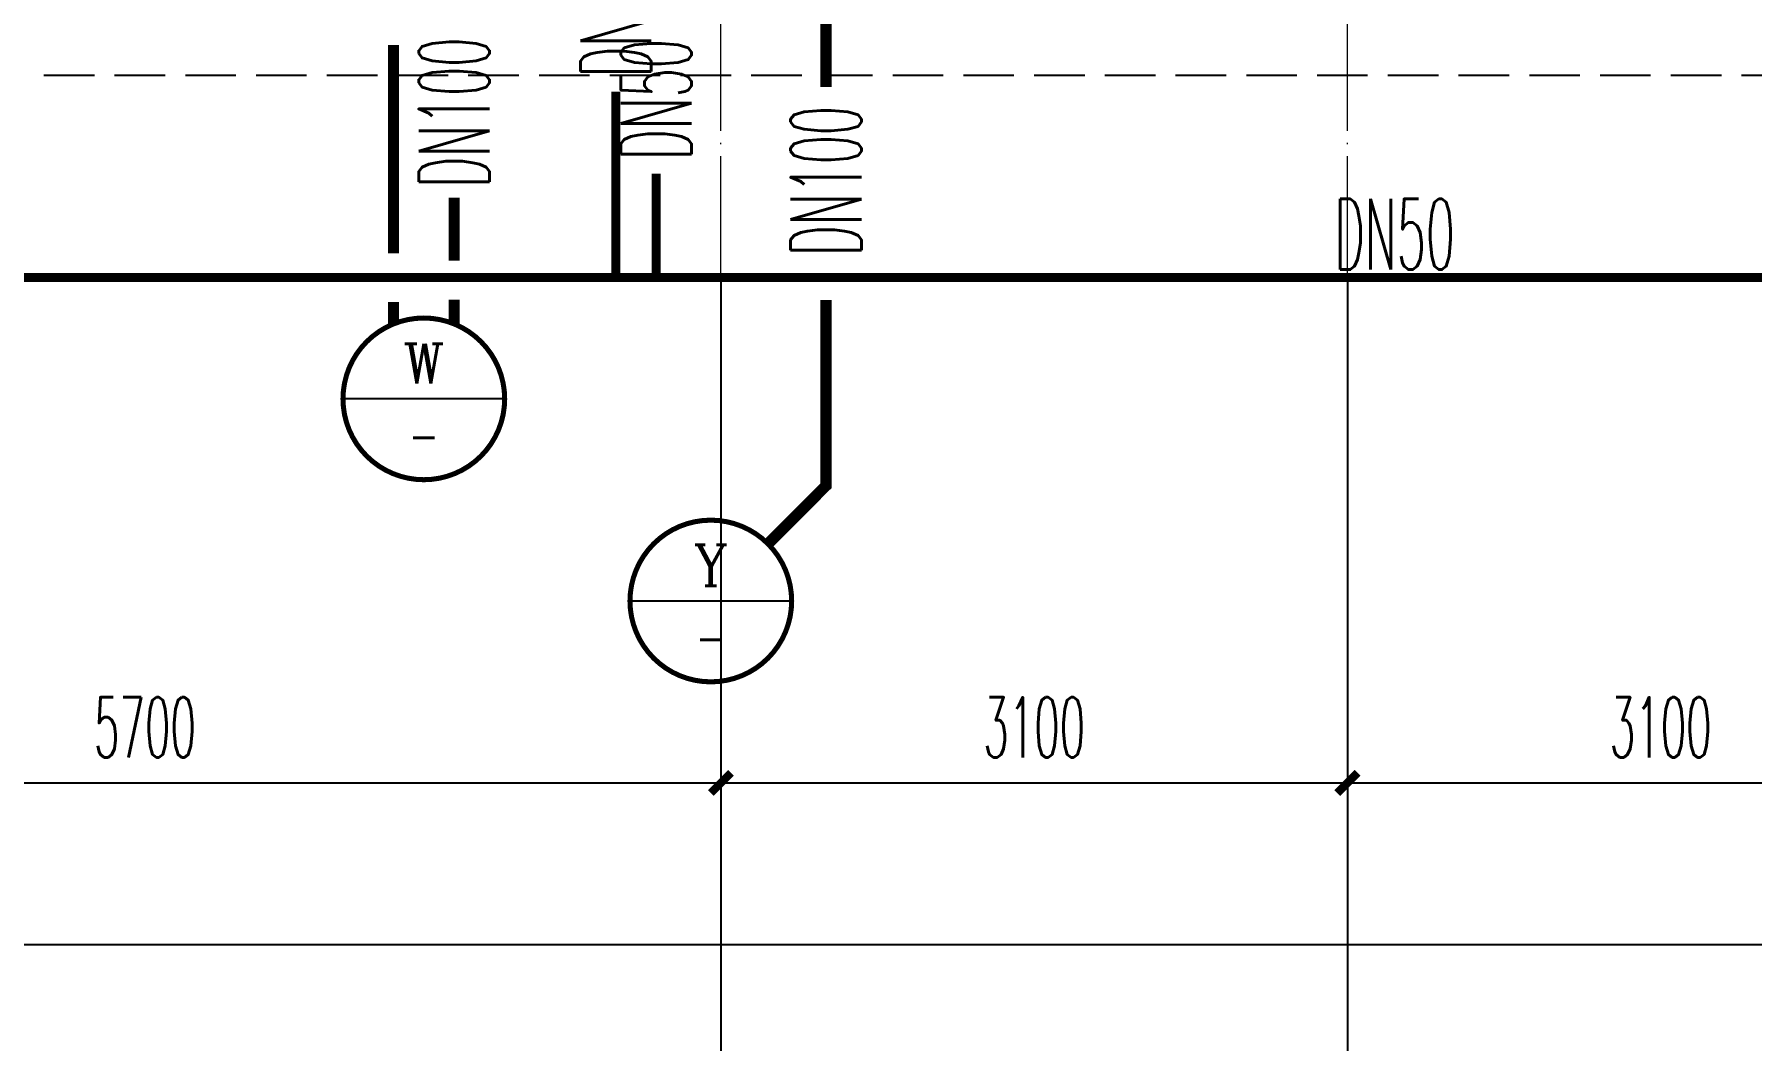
# Model space of a CAD drawing. Extents: x 27938 to 1042331, y -235042 to 1535213.
# Drawn here: x 688119 to 696617, y 667882 to 672861 of the extents above; entities that cross this region are included whole.
import ezdxf
from ezdxf.enums import TextEntityAlignment as Align

# ---------------------------------------------------------------- set-up
doc = ezdxf.new("R2010")
doc.units = 0
doc.header["$LTSCALE"] = 1000
doc.header["$MEASUREMENT"] = 0
doc.linetypes.add('DASH', pattern=[0.35, 0.25, -0.1])
doc.linetypes.add('DOTE', pattern=[2.42, 2, -0.2, 0.02, -0.2])
for name, color, linetype in [('AXIS', 3, 'Continuous'), ('DIM_雨水', 3, 'Continuous'), ('PIPE-凝结', 150, 'N'), ('PIPE-污水', 2, 'W'), ('PIPE-雨水', 4, 'Y'), ('TEXT_凝结', 7, 'Continuous'), ('TEXT_污水', 7, 'Continuous'), ('TEXT_雨水', 7, 'Continuous'), ('卫生间', 6, 'Continuous')]:
    doc.layers.add(name, color=color, linetype=linetype)
doc.layers.add('DOTE', color=19, linetype='DOTE', lineweight=9)
doc.styles.add('_TCH_DIM_T3', font='SIMPLEX.shx', dxfattribs={"width": 0.494118, "bigfont": 'GBCBIG.shx'})
doc.styles.add('_TWT_CIRCLE', font='COMPLEX', dxfattribs={"width": 1.1, "height": 3.5, "bigfont": 'HZTXT'})
doc.styles.add('_TWT_PIPEDN', font='SIMPLEX.shx', dxfattribs={"width": 0.6, "oblique": 10, "height": 3, "bigfont": 'HZTXT.shx'})
doc.styles.get("Standard").update_dxf_attribs({"font": 'gbenor.shx', "bigfont": 'gbcbig.shx'})
doc.linetypes.add('N', pattern='A,3,-0.2,["N",Standard,S=0.25,R=0,X=-0.1,Y=-0.115],-0.2', length=3.4)
doc.linetypes.add('W', pattern='A,3,-0.2,["W",Standard,S=0.25,R=0,X=-0.1,Y=-0.115],-0.2', length=3.4)
doc.linetypes.add('Y', pattern='A,3,-0.2,["Y",Standard,S=0.25,R=0,X=-0.1,Y=-0.115],-0.2', length=3.4)
doc.dimstyles.new('_TCH_ARCH&&100', dxfattribs={"dimtxt": 297.5, "dimasz": 100, "dimexe": 250, "dimexo": 300, "dimgap": 126.25, "dimtad": 1, "dimdec": 0, "dimzin": 0, "dimdsep": 46, "dimtxsty": '_TCH_DIM_T3', "dimblk": 'ARCHTICK', "dimcen": 0.09, "dimclrt": 4, "dimazin": 2, "dimtfac": 1, "dimtdec": 0, "dimtix": 1, "dimtmove": 2, "dimatfit": 3, "dimfxl": 1, "dimtolj": 1, "dimtzin": 0, "dimarcsym": 0})

# ---------------------------------------------------------------- blocks, each defined once
blk = doc.blocks.new('HFTHFFGHFH')
at = {"layer": 'DOTE', "linetype": 'DOTE', "ltscale": 0.3}
for p, q in [((545416.6, 594448.8), (545416.6, 612948.8)), ((548516.6, 594448.8), (548516.6, 600248.8))]:
    blk.add_line(p, q, dxfattribs=at)
blk = doc.blocks.new('BFBTCSD')
at = {"layer": '卫生间', "color": 159, "linetype": 'DASH', "true_color": 0x22346e}
blk.add_lwpolyline([(706816.6, 673857.2), (705216.6, 673857.2), (705216.6, 672657.2), (684016.6, 672657.2), (684016.6, 673857.2), (681416.6, 673857.2), (681416.6, 683557.2), (683216.6, 683557.2), (683216.6, 684557.2), (689716.6, 684557.2), (689716.6, 689157.2), (691416.8, 689157.2)], dxfattribs=at)
blk = doc.blocks.new('_ArchTick')
at = {"color": 0, "linetype": 'ByBlock', "const_width": 0.4}
blk.add_lwpolyline([(-0.5, -0.5), (0.5, 0.5)], dxfattribs=at)
blk = doc.blocks.new('*D903')
at = {"layer": 'AXIS', "color": 0, "lineweight": -2}
for p, q in [((685816.6, 671357.2), (685816.6, 668907.2)), ((691516.6, 671357.2), (691516.6, 668907.2)), ((685816.6, 669157.2), (691516.6, 669157.2))]:
    blk.add_line(p, q, dxfattribs=at)
at = {"layer": 'Defpoints', "color": 0}
for p in [(685816.6, 671657.2), (691516.6, 671657.2), (691516.6, 669157.2)]:
    blk.add_point(p, dxfattribs=at)
at = {"layer": 'AXIS', "color": 0, "lineweight": -2, "xscale": 100, "yscale": 100, "zscale": 100, "rotation": 180}
blk.add_blockref('_ArchTick', (685816.6, 669157.2), dxfattribs=at)
at = {"layer": 'AXIS', "color": 0, "lineweight": -2, "xscale": 100, "yscale": 100, "zscale": 100}
blk.add_blockref('_ArchTick', (691516.6, 669157.2), dxfattribs=at)
at = {"layer": 'AXIS', "color": 4, "insert": (688666.6, 669432.2), "char_height": 297.5, "attachment_point": 5, "style": '_TCH_DIM_T3'}
blk.add_mtext('\\A1;5700', dxfattribs=at)
blk = doc.blocks.new('*D904')
at = {"layer": 'AXIS', "color": 0, "lineweight": -2}
for p, q in [((691516.6, 671357.2), (691516.6, 668907.2)), ((694616.6, 671357.2), (694616.6, 668907.2)), ((691516.6, 669157.2), (694616.6, 669157.2))]:
    blk.add_line(p, q, dxfattribs=at)
at = {"layer": 'Defpoints', "color": 0}
for p in [(691516.6, 671657.2), (694616.6, 671657.2), (694616.6, 669157.2)]:
    blk.add_point(p, dxfattribs=at)
at = {"layer": 'AXIS', "color": 0, "lineweight": -2, "xscale": 100, "yscale": 100, "zscale": 100, "rotation": 180}
blk.add_blockref('_ArchTick', (691516.6, 669157.2), dxfattribs=at)
at = {"layer": 'AXIS', "color": 0, "lineweight": -2, "xscale": 100, "yscale": 100, "zscale": 100}
blk.add_blockref('_ArchTick', (694616.6, 669157.2), dxfattribs=at)
at = {"layer": 'AXIS', "color": 4, "insert": (693066.6, 669432.2), "char_height": 297.5, "attachment_point": 5, "style": '_TCH_DIM_T3'}
blk.add_mtext('\\A1;3100', dxfattribs=at)
blk = doc.blocks.new('*D905')
at = {"layer": 'AXIS', "color": 0, "lineweight": -2}
for p, q in [((694616.6, 671357.2), (694616.6, 668907.2)), ((697716.6, 671357.2), (697716.6, 668907.2)), ((694616.6, 669157.2), (697716.6, 669157.2))]:
    blk.add_line(p, q, dxfattribs=at)
at = {"layer": 'Defpoints', "color": 0}
for p in [(694616.6, 671657.2), (697716.6, 671657.2), (697716.6, 669157.2)]:
    blk.add_point(p, dxfattribs=at)
at = {"layer": 'AXIS', "color": 0, "lineweight": -2, "xscale": 100, "yscale": 100, "zscale": 100, "rotation": 180}
blk.add_blockref('_ArchTick', (694616.6, 669157.2), dxfattribs=at)
at = {"layer": 'AXIS', "color": 0, "lineweight": -2, "xscale": 100, "yscale": 100, "zscale": 100}
blk.add_blockref('_ArchTick', (697716.6, 669157.2), dxfattribs=at)
at = {"layer": 'AXIS', "color": 4, "insert": (696166.6, 669432.2), "char_height": 297.5, "attachment_point": 5, "style": '_TCH_DIM_T3'}
blk.add_mtext('\\A1;3100', dxfattribs=at)
blk = doc.blocks.new('*D908')
at = {"layer": 'AXIS', "color": 0, "lineweight": -2}
for p, q in [((682316.6, 671357.2), (682316.6, 668107.2)), ((731316.6, 671357.2), (731316.6, 668107.2)), ((682316.6, 668357.2), (731316.6, 668357.2))]:
    blk.add_line(p, q, dxfattribs=at)
at = {"layer": 'Defpoints', "color": 0}
for p in [(682316.6, 671657.2), (731316.6, 671657.2), (731316.6, 668357.2)]:
    blk.add_point(p, dxfattribs=at)
at = {"layer": 'AXIS', "color": 0, "lineweight": -2, "xscale": 100, "yscale": 100, "zscale": 100, "rotation": 180}
blk.add_blockref('_ArchTick', (682316.6, 668357.2), dxfattribs=at)
at = {"layer": 'AXIS', "color": 0, "lineweight": -2, "xscale": 100, "yscale": 100, "zscale": 100}
blk.add_blockref('_ArchTick', (731316.6, 668357.2), dxfattribs=at)
at = {"layer": 'AXIS', "color": 4, "insert": (706816.6, 668632.2), "char_height": 297.5, "attachment_point": 5, "style": '_TCH_DIM_T3'}
blk.add_mtext('\\A1;49000', dxfattribs=at)

msp = doc.modelspace()

# ---------------------------------------------------------------- hatches: boundary and pattern name
at = {"layer": 'PIPE-雨水'}
for points in [[(692036.6, 670627.2), (692064.1, 670627.2), (692064.1, 670615.8)], [(692036.6, 670627.2), (692056, 670607.7), (692064.1, 670615.8)]]:
    msp.add_hatch(color=256, dxfattribs=at).paths.add_polyline_path(points)

# ---------------------------------------------------------------- linework, layer by layer
at = {"layer": 'AXIS'}
for p, q in [((691516.6, 671657.2), (691516.6, 667657.2)), ((694616.6, 671657.2), (694616.6, 667657.2))]:
    msp.add_line(p, q, dxfattribs=at)
at = {"layer": 'DIM_雨水'}
for p, q in [((690446.6, 671057.2), (689646.6, 671057.2)), ((691866.6, 670057.2), (691066.6, 670057.2))]:
    msp.add_line(p, q, dxfattribs=at)
at = {"layer": 'DIM_雨水', "const_width": 25}
for points in [[(690446.6, 671057.2, 1), (689646.6, 671057.2, 1)], [(691866.6, 670057.2, 1), (691066.6, 670057.2, 1)]]:
    msp.add_lwpolyline(points, format="xyb", close=True, dxfattribs=at)
at = {"layer": 'PIPE-凝结', "const_width": 45}
for points in [[(690996.6, 672577.5), (690996.6, 671657.2)], [(691196.6, 672171.9), (691196.6, 671657.2)], [(685296.6, 671657.2), (706516.6, 671657.2)]]:
    msp.add_lwpolyline(points, dxfattribs=at)
at = {"layer": 'PIPE-污水', "const_width": 55}
for points in [[(689896.6, 672807.4), (689896.6, 671777.7)], [(690196.6, 672052.8), (690196.6, 671740.4)], [(689896.6, 671536.4), (689896.6, 671428)], [(690196.6, 671548.3), (690196.6, 671428)]]:
    msp.add_lwpolyline(points, dxfattribs=at)
at = {"layer": 'PIPE-雨水', "const_width": 55}
for points in [[(692036.6, 673972.2), (692036.6, 672600.6)], [(692036.6, 671546.9), (692036.6, 670627.2)], [(691751.6, 670342.2), (692036.6, 670627.2)]]:
    msp.add_lwpolyline(points, dxfattribs=at)

# ---------------------------------------------------------------- block references
msp.add_blockref('HFTHFFGHFH', (146100, 77208.4))
at = {"color": 8}
msp.add_blockref('BFBTCSD', (0, 0), dxfattribs=at)

# ---------------------------------------------------------------- texts
at = {"layer": 'DIM_雨水', "color": 7, "style": '_TWT_CIRCLE'}
for s, height, p, p2 in [('W', 197, (689943.4, 671133), (690149.8, 671133)), ('Y', 203.9, (691381.1, 670131.9), (691552, 670131.9))]:
    msp.add_text(s, height=height, dxfattribs=at).set_placement(p, p2, align=Align.FIT)
at = {"layer": 'DIM_雨水', "color": 7, "style": '_TWT_CIRCLE', "width": 0.777778}
for p, p2 in [((689970.7, 670775.9), (690122.5, 670775.9)), ((691390.7, 669775.9), (691542.5, 669775.9))]:
    msp.add_text('-', height=207, dxfattribs=at).set_placement(p, p2, align=Align.FIT)
at = {"layer": 'TEXT_凝结', "style": '_TWT_PIPEDN', "width": 0.48}
for p in [(691171.6, 672648.4), (691371.6, 672239.3)]:
    msp.add_text('DN50', height=350, rotation=90, dxfattribs=at).set_placement(p)
msp.add_text('DN50', height=350, dxfattribs=at).set_placement((694551.1, 671696.6))
at = {"layer": 'TEXT_污水', "style": '_TWT_PIPEDN', "width": 0.48}
msp.add_text('DN100', height=350, rotation=90, dxfattribs=at).set_placement((690371.6, 672102.8))
at = {"layer": 'TEXT_雨水', "style": '_TWT_PIPEDN', "width": 0.48}
msp.add_text('DN100', height=350, rotation=90, dxfattribs=at).set_placement((692211.6, 671764.6))

# ---------------------------------------------------------------- dimensions: what is measured, and where the dimension line sits
at = {"layer": 'AXIS'}
for p1, p2, distance, picture, middle in [((682316.6, 671657.2), (731316.6, 671657.2), -3300, '*D908', (706816.6, 668632.2)), ((685816.6, 671657.2), (691516.6, 671657.2), -2500, '*D903', (688666.6, 669432.2)), ((691516.6, 671657.2), (694616.6, 671657.2), -2500, '*D904', (693066.6, 669432.2)), ((694616.6, 671657.2), (697716.6, 671657.2), -2500, '*D905', (696166.6, 669432.2))]:
    dim = msp.add_aligned_dim(p1=p1, p2=p2, distance=distance, dimstyle='_TCH_ARCH&&100', dxfattribs=at)
    dim.commit()
    dim.dimension.update_dxf_attribs({"geometry": picture, "text_midpoint": middle})

doc.saveas('drawing.dxf')
